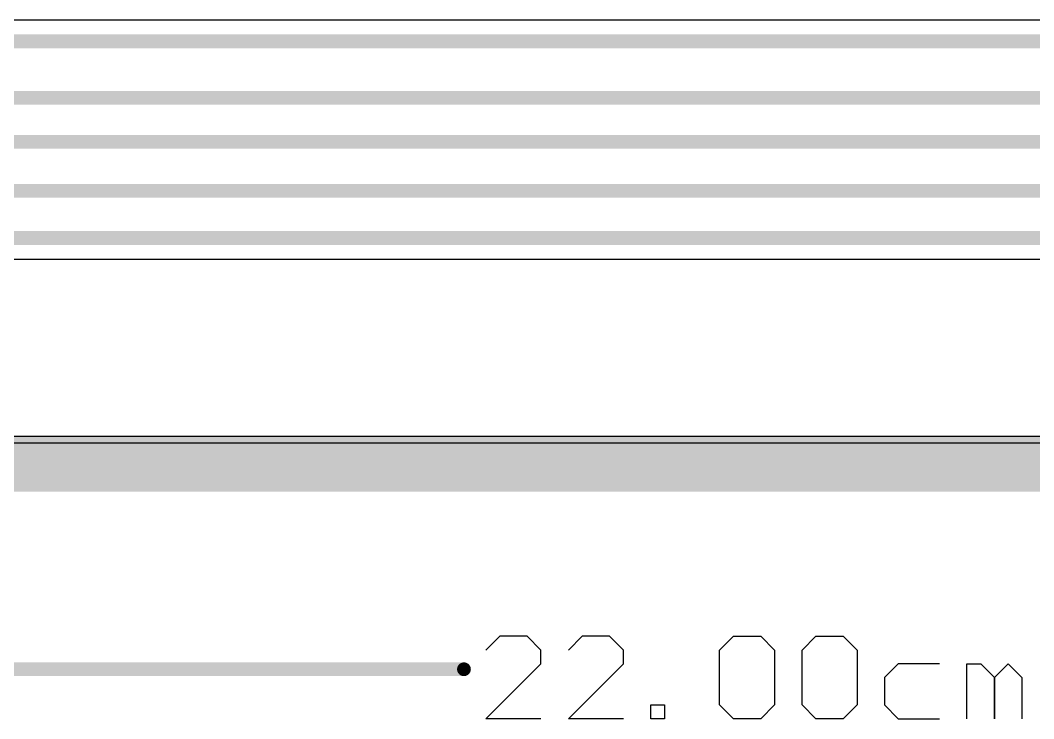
# Model space of a CAD drawing. Header units: millimetres. Extents: x 6.83 to 16.18, y 4.59 to 12.3.
# Drawn here: x 10.884 to 11.621, y 4.656 to 5.164 of the extents above; entities that cross this region are included whole.
import ezdxf

# ---------------------------------------------------------------- set-up
doc = ezdxf.new("R2010")
doc.units = ezdxf.units.MM
doc.header["$MEASUREMENT"] = 0
for name, color, linetype in [('BottomLayer', 5, 'Continuous'), ('InternalPlane1', 76, 'Continuous'), ('InternalPlane2', 16, 'Continuous'), ('KeepOutLayer', 6, 'Continuous'), ('Mechanical1', 6, 'Continuous'), ('TopLayer', 1, 'Continuous'), ('TopOverlay', 2, 'Continuous')]:
    doc.layers.add(name, color=color, linetype=linetype)

msp = doc.modelspace()

# ---------------------------------------------------------------- linework, layer by layer
at = {"layer": 'BottomLayer'}
msp.add_line((12.3327, 4.85627), (7.12465, 4.85627), dxfattribs=at)
at = {"layer": 'InternalPlane1'}
msp.add_line((12.33255, 4.86108), (7.12874, 4.86108), dxfattribs=at)
at = {"layer": 'InternalPlane1', "const_width": 0.04}
msp.add_lwpolyline([(7.10864, 4.84098), (15.67164, 4.84098)], dxfattribs=at)
at = {"layer": 'InternalPlane2'}
msp.add_line((12.32755, 4.86108), (7.12874, 4.86108), dxfattribs=at)
at = {"layer": 'InternalPlane2', "const_width": 0.04}
msp.add_lwpolyline([(7.10864, 4.84098), (15.67164, 4.84098)], dxfattribs=at)
at = {"layer": 'KeepOutLayer', "const_width": 0.01}
for points in [[(7.10864, 4.84098), (15.67164, 4.84098)], [(7.10936, 4.84067), (15.67235, 4.84067)]]:
    msp.add_lwpolyline(points, dxfattribs=at)
at = {"layer": 'Mechanical1', "const_width": 0.01}
msp.add_lwpolyline([(7.10936, 4.84067), (15.67235, 4.84067)], dxfattribs=at)
at = {"layer": 'TopLayer'}
for p, q in [((12.33252, 5.16382), (10.31109, 5.16382)), ((8.6065, 4.99015), (12.33252, 4.99015)), ((12.33252, 4.85627), (7.39926, 4.85627))]:
    msp.add_line(p, q, dxfattribs=at)
at = {"layer": 'TopLayer', "const_width": 0.01}
for points in [[(10.28678, 5.14853), (14.2863, 5.14853)], [(10.66363, 5.10737), (14.34353, 5.10737)], [(10.84809, 5.07541), (14.43911, 5.07541)], [(8.64314, 5.03978), (14.08106, 5.03978)], [(8.6065, 5.00545), (14.15206, 5.00545)]]:
    msp.add_lwpolyline(points, dxfattribs=at)
at = {"layer": 'TopOverlay'}
for p, q in [((11.23253, 4.7158), (11.22253, 4.70581)), ((11.25252, 4.7158), (11.23253, 4.7158)), ((11.26252, 4.70581), (11.25252, 4.7158)), ((11.29251, 4.7158), (11.28251, 4.70581)), ((11.3125, 4.7158), (11.29251, 4.7158)), ((11.3225, 4.70581), (11.3125, 4.7158)), ((11.39248, 4.70581), (11.40247, 4.7158)), ((11.40247, 4.7158), (11.42247, 4.7158)), ((11.42247, 4.7158), (11.43246, 4.70581)), ((11.45246, 4.70581), (11.46245, 4.7158)), ((11.46245, 4.7158), (11.48245, 4.7158)), ((11.48245, 4.7158), (11.49244, 4.70581)), ((11.26252, 4.69581), (11.26252, 4.70581)), ((11.3225, 4.69581), (11.3225, 4.70581)), ((11.39248, 4.66582), (11.39248, 4.70581)), ((11.43246, 4.70581), (11.43246, 4.66582)), ((11.45246, 4.66582), (11.45246, 4.70581)), ((11.49244, 4.70581), (11.49244, 4.66582)), ((11.22253, 4.65582), (11.26252, 4.69581)), ((11.28251, 4.65582), (11.3225, 4.69581)), ((11.52243, 4.69581), (11.51244, 4.68581)), ((11.55242, 4.69581), (11.52243, 4.69581)), ((11.57242, 4.65582), (11.57242, 4.69581)), ((11.57242, 4.69581), (11.58241, 4.69581)), ((11.58241, 4.69581), (11.59241, 4.68581)), ((11.59241, 4.68581), (11.60241, 4.69581)), ((11.60241, 4.69581), (11.61241, 4.68581)), ((11.51244, 4.68581), (11.51244, 4.66582)), ((11.59241, 4.68581), (11.59241, 4.65582)), ((11.59241, 4.65582), (11.59241, 4.68581)), ((11.61241, 4.68581), (11.61241, 4.65582)), ((11.34249, 4.65582), (11.34249, 4.66582)), ((11.34249, 4.66582), (11.35249, 4.66582)), ((11.35249, 4.66582), (11.35249, 4.65582)), ((11.40247, 4.65582), (11.39248, 4.66582)), ((11.43246, 4.66582), (11.42247, 4.65582)), ((11.46245, 4.65582), (11.45246, 4.66582)), ((11.49244, 4.66582), (11.48245, 4.65582)), ((11.51244, 4.66582), (11.52243, 4.65582)), ((11.26252, 4.65582), (11.22253, 4.65582)), ((11.3225, 4.65582), (11.28251, 4.65582)), ((11.35249, 4.65582), (11.34249, 4.65582)), ((11.42247, 4.65582), (11.40247, 4.65582)), ((11.48245, 4.65582), (11.46245, 4.65582)), ((11.52243, 4.65582), (11.55242, 4.65582))]:
    msp.add_line(p, q, dxfattribs=at)
at = {"layer": 'TopOverlay', "const_width": 0.01}
msp.add_lwpolyline([(7.10228, 4.69181), (11.20653, 4.69181)], dxfattribs=at)
at = {"layer": 'TopOverlay', "const_width": 0.005}
msp.add_lwpolyline([(11.20403, 4.69181, 1), (11.20903, 4.69181, 1)], format="xyb", close=True, dxfattribs=at)

doc.saveas('drawing.dxf')
